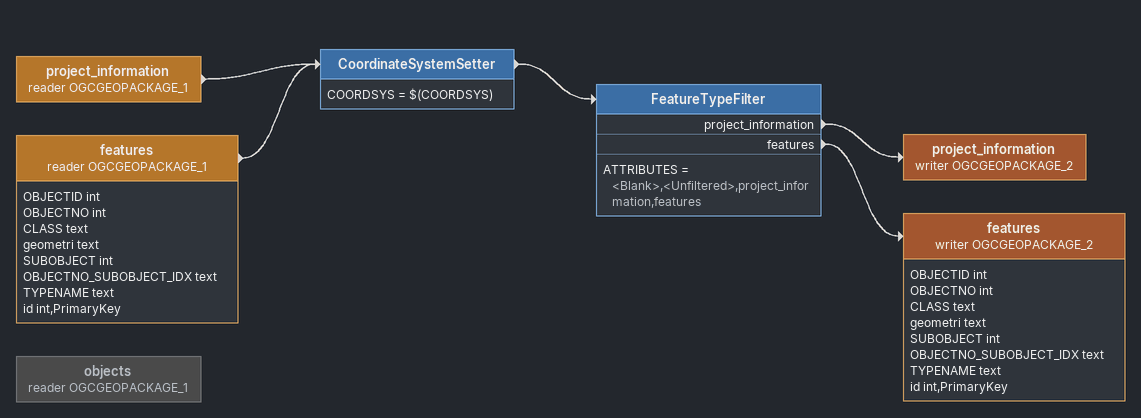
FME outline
project_information (reader OGCGEOPACKAGE_1)
    -> CoordinateSystemSetter
features (reader OGCGEOPACKAGE_1)
    attributes: OBJECTID int, OBJECTNO int, CLASS text, geometri text, SUBOBJECT int, OBJECTNO_SUBOBJECT_IDX text, TYPENAME text, id int,PrimaryKey
    -> CoordinateSystemSetter
CoordinateSystemSetter
    COORDSYS = $(COORDSYS)
    -> FeatureTypeFilter
FeatureTypeFilter
    ATTRIBUTES = <Blank>,<Unfiltered>,project_information,features
    project_information -> project_information (writer OGCGEOPACKAGE_2)
    features -> features (writer OGCGEOPACKAGE_2)
project_information (writer OGCGEOPACKAGE_2)
features (writer OGCGEOPACKAGE_2)
    attributes: OBJECTID int, OBJECTNO int, CLASS text, geometri text, SUBOBJECT int, OBJECTNO_SUBOBJECT_IDX text, TYPENAME text, id int,PrimaryKey
objects (reader OGCGEOPACKAGE_1) [off]
